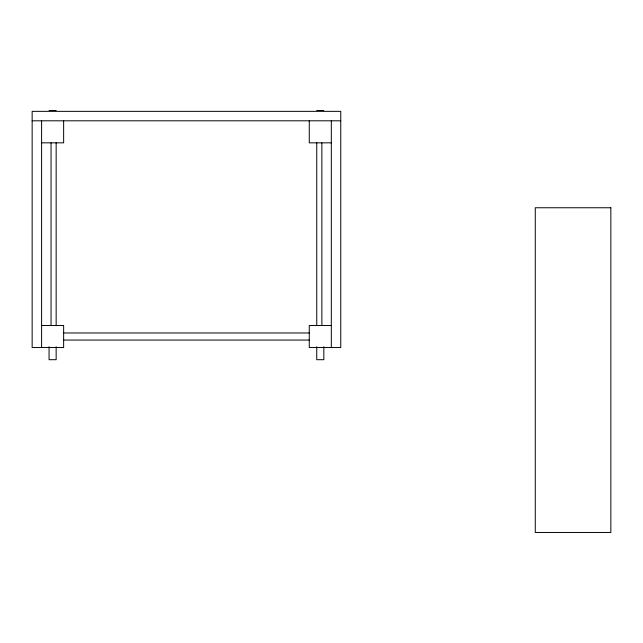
<?xml version="1.0" encoding="UTF-8"?>
<svg xmlns="http://www.w3.org/2000/svg" width="643" height="643" viewBox="0 0 643 643"><rect width="100%" height="100%" fill="white"/><g stroke="black" fill="none" stroke-linecap="round" stroke-linejoin="round"><path stroke-width="0.96" d="M49.061 110.532L56.15 110.532M316.75 110.532L323.831 110.532M32.15 120.804L340.758 120.804M41.594 142.842L63.641 142.842L63.641 120.804M331.314 142.842L309.267 142.842L309.267 120.804M41.594 325.495L63.641 325.495L63.641 347.533L32.15 347.533L32.15 111.352L340.758 111.352L340.758 347.533L309.267 347.533L309.267 325.495L331.314 325.495M63.649 332.97L309.259 332.97M63.649 340.059L309.259 340.059M331.314 120.804L331.314 347.533M323.831 346.69L323.831 359.702L316.75 359.702L316.75 346.69M321.87 142.842L321.87 325.495M316.75 142.553L316.75 325.679M56.15 142.553L56.15 325.679M56.15 346.69L56.15 359.702L49.061 359.702L49.061 346.69M51.046 142.842L51.046 325.495M41.594 120.804L41.594 347.533M610.85 207.753L535.273 207.753L535.273 532.468L610.85 532.468L610.85 207.753"/></g></svg>
